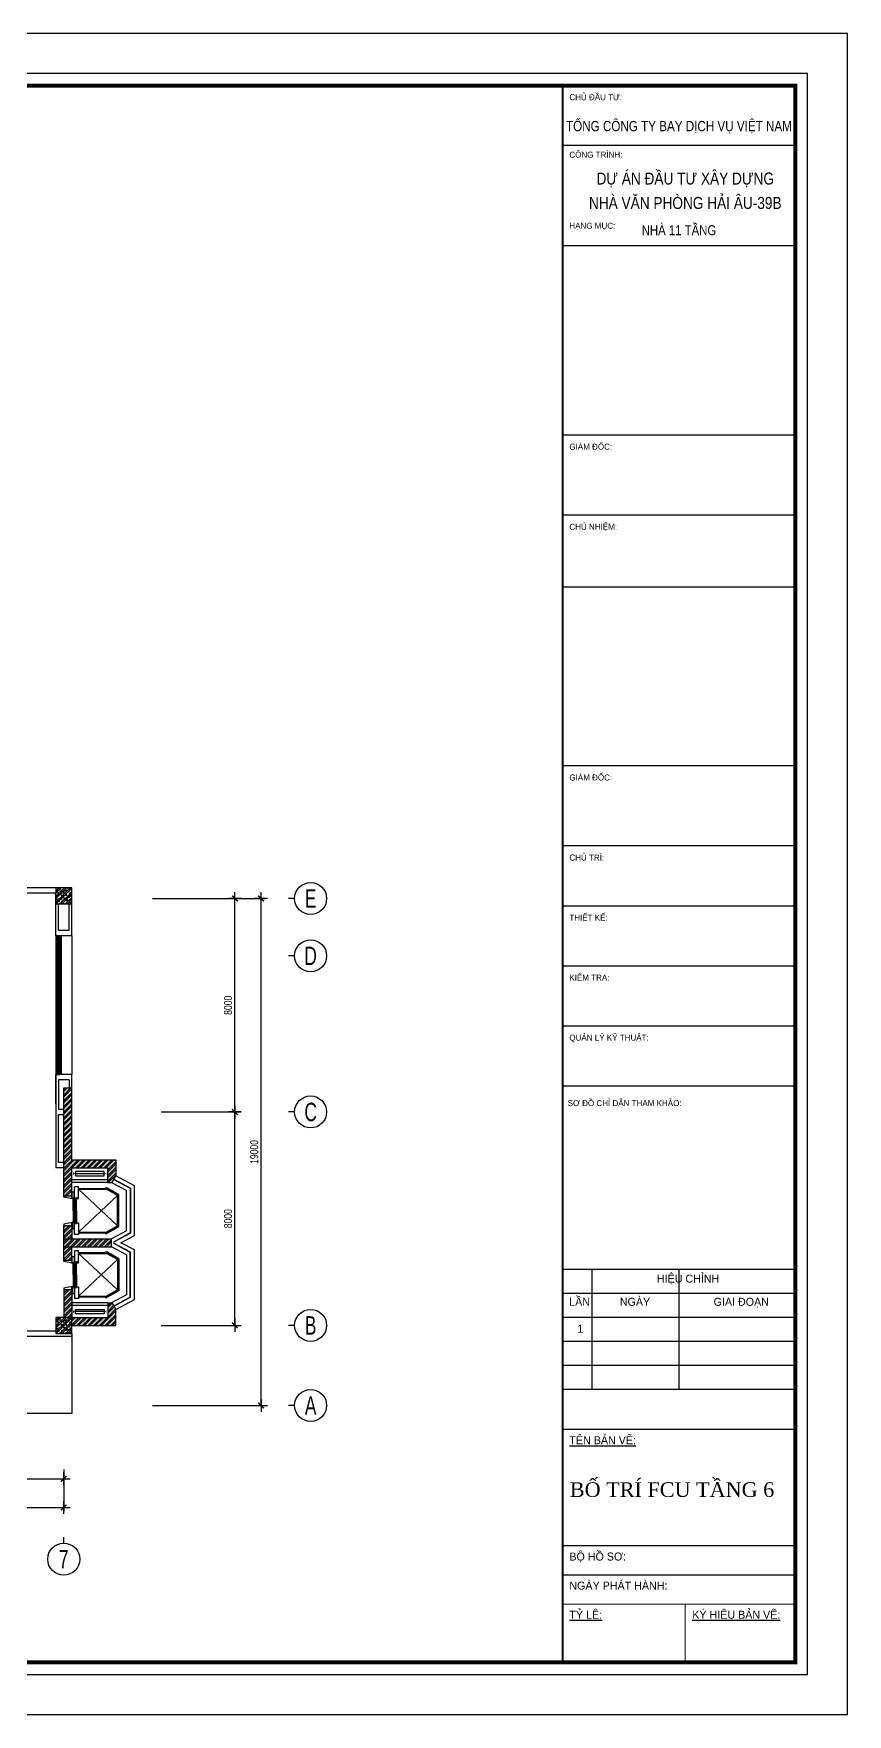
# Model space of a CAD drawing. Header units: metres. Extents: x 352651 to 1421851, y -87441 to -24441.
# Drawn here: x 856754 to 887251, y -87441 to -24441 of the extents above; entities that cross this region are included whole.
import ezdxf
from ezdxf.enums import TextEntityAlignment as Align

# ---------------------------------------------------------------- set-up
doc = ezdxf.new("R2010")
doc.units = ezdxf.units.M
doc.header["$LTSCALE"] = 300
doc.header["$MEASUREMENT"] = 0
doc.header["$PDMODE"] = 2
doc.linetypes.add('DASHED2', pattern=[0.375, 0.25, -0.125])
doc.layers.get('0').update_dxf_attribs({"linetype": 'CONTINUOUS'})
doc.layers.get('Defpoints').update_dxf_attribs({"linetype": 'CONTINUOUS'})
for name, color, linetype in [('0-TEXT', 7, 'CONTINUOUS'), ('0-THAY', 7, 'CONTINUOUS'), ('CUA', 8, 'CONTINUOUS'), ('DIM', 1, 'CONTINUOUS'), ('HATCH', 145, 'CONTINUOUS'), ('KT', 1, 'CONTINUOUS'), ('NOITHAT', 145, 'CONTINUOUS'), ('TEXT', 4, 'CONTINUOUS'), ('THAY', 9, 'CONTINUOUS'), ('TUONG', 7, 'CONTINUOUS'), ('vach', 6, 'CONTINUOUS')]:
    doc.layers.add(name, color=color, linetype=linetype)
doc.styles.add('CHUKICHTHUOC', font='vnshx.shx', dxfattribs={"width": 0.8, "height": 300, "bigfont": '@extfont2.shx'})
doc.styles.add('CHUTENTRUC', font='VnAvantH.TTF', dxfattribs={"width": 0.8})
doc.styles.add('ROMANS', font='romans.shx', dxfattribs={"width": 0.75, "bigfont": 'romancvn.shx'})
doc.styles.add('VnAvntH', font='VnAvantH.TTF', dxfattribs={"width": 0.85})
doc.dimstyles.new('150', dxfattribs={"dimscale": 150, "dimtxt": 2, "dimasz": 0.1, "dimexe": 1, "dimexo": 0, "dimgap": 0.7, "dimtad": 1, "dimdec": 0, "dimzin": 0, "dimdsep": 46, "dimtxsty": 'CHUKICHTHUOC', "dimblk": 'ARR', "dimcen": 0, "dimdle": 1, "dimclrd": 3, "dimclre": 3, "dimclrt": 3, "dimadec": 0, "dimazin": 0, "dimtfac": 1, "dimtdec": 0, "dimtix": 1, "dimtmove": 2, "dimatfit": 3, "dimldrblk": 'ARR', "dimfxl": 1, "dimtolj": 1, "dimtzin": 0, "dimarcsym": 0})

# ---------------------------------------------------------------- blocks, each defined once
blk = doc.blocks.new('ARR')
at = {"color": 1}
for p, q in [((-16, 0), (16, 0)), ((0, -16), (0, 16))]:
    blk.add_line(p, q, dxfattribs=at)
at = {"color": 3, "const_width": 3.6}
blk.add_lwpolyline([(-7.1, -7.1), (7.1, 7.1)], dxfattribs=at)
blk = doc.blocks.new('*D223')
at = {"layer": 'Defpoints', "color": 0, "transparency": 16777216}
for p in [(851882, -78749), (857882, -78609), (857882, -78749)]:
    blk.add_point(p, dxfattribs=at)
at = {"layer": 'DIM', "color": 3, "lineweight": -2, "transparency": 16777216}
for p, q in [((851882, -78749), (851882, -78459)), ((851897, -78609), (857867, -78609)), ((857882, -78749), (857882, -78459))]:
    blk.add_line(p, q, dxfattribs=at)
at = {"layer": 'DIM', "color": 3, "lineweight": -2, "transparency": 16777216, "xscale": 15, "yscale": 15, "zscale": 15, "rotation": 180}
blk.add_blockref('ARR', (851882, -78609), dxfattribs=at)
at = {"layer": 'DIM', "color": 3, "lineweight": -2, "transparency": 16777216, "xscale": 15, "yscale": 15, "zscale": 15}
blk.add_blockref('ARR', (857882, -78609), dxfattribs=at)
at = {"layer": 'DIM', "color": 3, "transparency": 16777216, "insert": (854882, -78354), "char_height": 300, "attachment_point": 5, "style": 'CHUKICHTHUOC'}
blk.add_mtext('\\A1;6000', dxfattribs=at)
blk = doc.blocks.new('*D224')
at = {"layer": 'Defpoints', "color": 0, "transparency": 16777216}
for p in [(813882, -78265), (857882, -78265), (857882, -79683)]:
    blk.add_point(p, dxfattribs=at)
at = {"layer": 'DIM', "color": 3, "lineweight": -2, "transparency": 16777216}
for p, q in [((813882, -78265), (813882, -79833)), ((857882, -78265), (857882, -79833)), ((813897, -79683), (857867, -79683))]:
    blk.add_line(p, q, dxfattribs=at)
at = {"layer": 'DIM', "color": 3, "lineweight": -2, "transparency": 16777216, "xscale": 15, "yscale": 15, "zscale": 15, "rotation": 180}
blk.add_blockref('ARR', (813882, -79683), dxfattribs=at)
at = {"layer": 'DIM', "color": 3, "lineweight": -2, "transparency": 16777216, "xscale": 15, "yscale": 15, "zscale": 15}
blk.add_blockref('ARR', (857882, -79683), dxfattribs=at)
at = {"layer": 'DIM', "color": 3, "transparency": 16777216, "insert": (835882, -79428), "char_height": 300, "attachment_point": 5, "style": 'CHUKICHTHUOC'}
blk.add_mtext('\\A1;44000', dxfattribs=at)
blk = doc.blocks.new('*D225')
at = {"layer": 'Defpoints', "color": 0, "transparency": 16777216}
for p in [(861539, -64860), (864297, -64860), (861539, -72860)]:
    blk.add_point(p, dxfattribs=at)
at = {"layer": 'DIM', "color": 3, "lineweight": -2, "transparency": 16777216}
for p, q in [((861539, -64860), (864447, -64860)), ((864297, -72845), (864297, -64875)), ((861539, -72860), (864447, -72860))]:
    blk.add_line(p, q, dxfattribs=at)
at = {"layer": 'DIM', "color": 3, "lineweight": -2, "transparency": 16777216, "xscale": 15, "yscale": 15, "zscale": 15}
for p, rotation in [((864297, -64860), 90), ((864297, -72860), 270)]:
    blk.add_blockref('ARR', p, dxfattribs=dict(at, rotation=rotation))
at = {"layer": 'DIM', "color": 3, "transparency": 16777216, "insert": (864042, -68860), "char_height": 300, "attachment_point": 5, "rotation": 90, "style": 'CHUKICHTHUOC'}
blk.add_mtext('\\A1;8000', dxfattribs=at)
blk = doc.blocks.new('*D226')
at = {"layer": 'Defpoints', "color": 0, "transparency": 16777216}
for p in [(861539, -56860), (864297, -56860), (861539, -64860)]:
    blk.add_point(p, dxfattribs=at)
at = {"layer": 'DIM', "color": 3, "lineweight": -2, "transparency": 16777216}
for p, q in [((861539, -56860), (864447, -56860)), ((864297, -64845), (864297, -56875)), ((861539, -64860), (864447, -64860))]:
    blk.add_line(p, q, dxfattribs=at)
at = {"layer": 'DIM', "color": 3, "lineweight": -2, "transparency": 16777216, "xscale": 15, "yscale": 15, "zscale": 15}
for p, rotation in [((864297, -56860), 90), ((864297, -64860), 270)]:
    blk.add_blockref('ARR', p, dxfattribs=dict(at, rotation=rotation))
at = {"layer": 'DIM', "color": 3, "transparency": 16777216, "insert": (864042, -60860), "char_height": 300, "attachment_point": 5, "rotation": 90, "style": 'CHUKICHTHUOC'}
blk.add_mtext('\\A1;8000', dxfattribs=at)
blk = doc.blocks.new('*D227')
at = {"layer": 'Defpoints', "color": 0, "transparency": 16777216}
for p in [(861211, -56860), (865278, -56860), (861211, -75860)]:
    blk.add_point(p, dxfattribs=at)
at = {"layer": 'DIM', "color": 3, "lineweight": -2, "transparency": 16777216}
for p, q in [((861211, -56860), (865428, -56860)), ((865278, -75845), (865278, -56875)), ((861211, -75860), (865428, -75860))]:
    blk.add_line(p, q, dxfattribs=at)
at = {"layer": 'DIM', "color": 3, "lineweight": -2, "transparency": 16777216, "xscale": 15, "yscale": 15, "zscale": 15}
for p, rotation in [((865278, -56860), 90), ((865278, -75860), 270)]:
    blk.add_blockref('ARR', p, dxfattribs=dict(at, rotation=rotation))
at = {"layer": 'DIM', "color": 3, "transparency": 16777216, "insert": (865023, -66360), "char_height": 300, "attachment_point": 5, "rotation": 90, "style": 'CHUKICHTHUOC'}
blk.add_mtext('\\A1;19000', dxfattribs=at)
blk = doc.blocks.new('thang may')
at = {"layer": 'DIM'}
for p, q in [((1110, 5383), (40, 5383)), ((42, 4478), (81, 4478)), ((1230, 4813), (1620, 4588)), ((1235, 4822), (1625, 4597)), ((1631, 4569), (1631, 3431)), ((1641, 4569), (1641, 3431)), ((42, 3522), (81, 3522)), ((1230, 3187), (1620, 3412)), ((1235, 3178), (1625, 3403)), ((42, 2078), (81, 2078)), ((1230, 2413), (1620, 2188)), ((1235, 2422), (1625, 2197)), ((1631, 1031), (1631, 2169)), ((1641, 1031), (1641, 2169)), ((42, 1122), (81, 1122)), ((1230, 787), (1620, 1012)), ((1235, 778), (1625, 1003)), ((1110, 217), (40, 217))]:
    blk.add_line(p, q, dxfattribs=at)
at = {"layer": 'DIM', "const_width": 20}
for points in [[(-40, 5333), (-40, 5433)], [(40, 5383), (-40, 5383)], [(1110, 5383), (1190, 5383)], [(1190, 5333), (1190, 5433)], [(-40, 267), (-40, 167)], [(40, 217), (-40, 217)], [(1110, 217), (1190, 217)], [(1190, 267), (1190, 167)]]:
    blk.add_lwpolyline(points, dxfattribs=at)
at = {"layer": 'THAY'}
for p, q in [((1250, 5150), (-100, 5150)), ((1250, 5050), (-100, 5050)), ((1950, 4750), (1408, 5040)), ((-400, 4500), (-400, 4550)), ((-150, 4450), (-400, 4500)), ((-100, 4450), (-150, 4450)), ((-100, 4550), (-100, 4450)), ((-80, 4700), (-7, 4700)), ((-80, 4450), (-80, 4700)), ((-54, 4450), (-80, 4450)), ((-63, 4478), (-63, 4461)), ((-63, 4478), (-46, 4478)), ((-54, 4470), (-54, 4450)), ((-46, 4000), (-46, 4478)), ((-7, 4000), (-7, 4700)), ((3, 4000), (3, 4890)), ((149, 4890), (3, 4890)), ((42, 4000), (42, 4478)), ((98, 4478), (81, 4478)), ((81, 4000), (81, 4478)), ((89, 4470), (89, 4450)), ((89, 4450), (149, 4450)), ((98, 4478), (98, 4461)), ((149, 4830), (149, 4890)), ((149, 4830), (1155, 4830)), ((149, 4450), (149, 4800)), ((149, 4800), (1609, 3431)), ((149, 4800), (1208, 4800)), ((1609, 4569), (149, 3200)), ((1155, 4860), (1155, 4830)), ((1155, 4860), (1212, 4860)), ((1609, 4569), (1208, 4800)), ((1663, 4600), (1212, 4860)), ((1219, 4794), (1246, 4841)), ((1609, 4569), (1636, 4616)), ((1609, 3431), (1609, 4569)), ((1609, 4569), (1663, 4569)), ((1663, 3400), (1663, 4600)), ((1950, 3250), (1950, 4750)), ((-46, 3998), (-46, 4000)), ((-34, 3998), (-46, 3998)), ((-30, 3988), (-46, 3988)), ((-46, 3988), (-46, 3547)), ((-33, 4000), (-34, 3998)), ((-24, 4012), (-33, 4000)), ((-21, 4000), (-30, 3988)), ((-8, 4012), (-24, 4012)), ((-20, 4002), (-21, 4000)), ((-8, 4002), (-20, 4002)), ((-8, 4025), (-8, 4012)), ((-8, 4000), (-8, 4002)), ((-8, 3975), (-8, 4000)), ((-8, 4000), (-7, 4000)), ((-7, 3325), (-7, 4000)), ((3, 3110), (3, 4000)), ((42, 3998), (42, 4000)), ((43, 4000), (42, 4000)), ((42, 3988), (42, 3522)), ((43, 4025), (43, 4012)), ((43, 4012), (59, 4012)), ((43, 4002), (55, 4002)), ((43, 4000), (43, 4002)), ((43, 3975), (43, 4000)), ((55, 4002), (56, 4000)), ((56, 4000), (65, 3988)), ((59, 4012), (67, 4000)), ((65, 3988), (81, 3988)), ((67, 4000), (69, 3998)), ((69, 3998), (81, 3998)), ((81, 3998), (81, 4000)), ((81, 3988), (81, 3522)), ((-150, 3550), (-400, 3500)), ((-400, 3500), (-400, 3450)), ((-100, 3550), (-150, 3550)), ((-100, 3450), (-100, 3550)), ((-80, 3575), (-80, 3325)), ((-54, 3575), (-80, 3575)), ((-7, 3325), (-80, 3325)), ((-63, 3547), (-63, 3564)), ((-46, 3547), (-63, 3547)), ((-54, 3555), (-54, 3575)), ((98, 3522), (81, 3522)), ((89, 3530), (89, 3550)), ((89, 3550), (149, 3550)), ((98, 3522), (98, 3539)), ((149, 3550), (149, 3200)), ((149, 3200), (1208, 3200)), ((149, 3170), (1155, 3170)), ((149, 3170), (149, 3110)), ((1155, 3140), (1155, 3170)), ((1609, 3431), (1208, 3200)), ((1663, 3400), (1212, 3140)), ((1219, 3206), (1246, 3159)), ((1950, 3250), (1390, 2950)), ((1609, 3431), (1663, 3431)), ((1609, 3431), (1636, 3384)), ((149, 3110), (3, 3110)), ((1155, 3140), (1212, 3140)), ((1950, 2350), (1390, 2650)), ((-400, 2100), (-400, 2150)), ((-150, 2050), (-400, 2100)), ((-100, 2050), (-150, 2050)), ((-100, 2150), (-100, 2050)), ((-80, 2025), (-80, 2275)), ((-7, 2275), (-80, 2275)), ((-54, 2025), (-80, 2025)), ((-46, 2053), (-63, 2053)), ((-63, 2053), (-63, 2036)), ((-54, 2045), (-54, 2025)), ((-46, 1612), (-46, 2053)), ((-7, 2275), (-7, 1600)), ((3, 2490), (3, 1600)), ((149, 2490), (3, 2490)), ((42, 1612), (42, 2078)), ((81, 1612), (81, 2078)), ((98, 2078), (81, 2078)), ((89, 2070), (89, 2050)), ((89, 2050), (149, 2050)), ((98, 2078), (98, 2061)), ((149, 2430), (149, 2490)), ((149, 2430), (1155, 2430)), ((149, 2400), (1208, 2400)), ((1609, 1031), (149, 2400)), ((149, 2050), (149, 2400)), ((149, 800), (1609, 2169)), ((1155, 2460), (1155, 2430)), ((1155, 2460), (1212, 2460)), ((1609, 2169), (1208, 2400)), ((1663, 2200), (1212, 2460)), ((1219, 2394), (1246, 2441)), ((1609, 2169), (1636, 2216)), ((1609, 2169), (1609, 1031)), ((1609, 2169), (1663, 2169)), ((1663, 2200), (1663, 1000)), ((1950, 2350), (1950, 850)), ((-30, 1612), (-46, 1612)), ((-34, 1602), (-46, 1602)), ((-46, 1602), (-46, 1600)), ((-46, 1600), (-46, 1122)), ((-33, 1600), (-34, 1602)), ((-24, 1588), (-33, 1600)), ((-21, 1600), (-30, 1612)), ((-8, 1588), (-24, 1588)), ((-20, 1598), (-21, 1600)), ((-8, 1598), (-20, 1598)), ((-8, 1625), (-8, 1600)), ((-8, 1600), (-8, 1598)), ((-8, 1600), (-7, 1600)), ((-8, 1575), (-8, 1588)), ((-7, 1600), (-7, 900)), ((3, 1600), (3, 710)), ((42, 1602), (42, 1600)), ((42, 1600), (42, 1122)), ((43, 1600), (42, 1600)), ((43, 1625), (43, 1600)), ((43, 1600), (43, 1598)), ((43, 1598), (55, 1598)), ((43, 1575), (43, 1588)), ((43, 1588), (59, 1588)), ((55, 1598), (56, 1600)), ((56, 1600), (65, 1612)), ((59, 1588), (67, 1600)), ((65, 1612), (81, 1612)), ((67, 1600), (69, 1602)), ((69, 1602), (81, 1602)), ((81, 1602), (81, 1600)), ((81, 1600), (81, 1122)), ((-150, 1150), (-400, 1100)), ((-400, 1100), (-400, 1050)), ((-100, 1150), (-150, 1150)), ((-100, 1050), (-100, 1150)), ((-54, 1150), (-80, 1150)), ((-80, 1150), (-80, 900)), ((-80, 900), (-7, 900)), ((-63, 1122), (-63, 1139)), ((-63, 1122), (-46, 1122)), ((-54, 1130), (-54, 1150)), ((149, 710), (3, 710)), ((98, 1122), (81, 1122)), ((89, 1130), (89, 1150)), ((89, 1150), (149, 1150)), ((98, 1122), (98, 1139)), ((149, 1150), (149, 800)), ((149, 800), (1208, 800)), ((149, 770), (149, 710)), ((149, 770), (1155, 770)), ((1155, 740), (1155, 770)), ((1155, 740), (1212, 740)), ((1609, 1031), (1208, 800)), ((1663, 1000), (1212, 740)), ((1219, 806), (1246, 759)), ((1950, 850), (1390, 550)), ((1609, 1031), (1663, 1031)), ((1609, 1031), (1636, 984)), ((1250, 550), (-100, 550)), ((1250, 450), (-100, 450))]:
    blk.add_line(p, q, dxfattribs=at)
for points in [[(40, 5466), (40, 5300), (1110, 5300), (1110, 5466)], [(40, 134), (40, 300), (1110, 300), (1110, 134)]]:
    blk.add_lwpolyline(points, close=True, dxfattribs=at)
for points in [[(1477, 5168), (2095, 4837), (2095, 3163), (1459, 2822)], [(1481, 5177), (2105, 4843), (2105, 3157), (1464, 2813)], [(1550, 295), (2250, 670), (2250, 2530), (1746, 2800), (2250, 3070), (2250, 4930), (1550, 5305)], [(1477, 432), (2095, 763), (2095, 2437), (1459, 2778)], [(1481, 423), (2105, 757), (2105, 2443), (1464, 2787)]]:
    blk.add_lwpolyline(points, dxfattribs=at)
at = {"layer": 'vach'}
for p, q in [((-400, 4550), (-400, 5600)), ((-100, 4550), (-100, 5600)), ((-100, 5600), (1250, 5600)), ((1250, 5050), (1250, 5600)), ((1250, 5050), (1390, 5050)), ((1390, 5050), (1408, 5040)), ((1408, 5040), (1550, 5305)), ((-400, 4550), (-100, 4550)), ((-400, 3450), (-100, 3450)), ((-400, 2150), (-400, 3450)), ((-100, 3450), (-100, 2950)), ((-400, 2950), (1390, 2950)), ((-400, 2650), (1390, 2650)), ((-100, 2150), (-100, 2650)), ((1390, 2650), (1390, 2950)), ((-400, 2150), (-100, 2150)), ((-400, 1050), (-100, 1050)), ((-400, 1050), (-400, 0)), ((-100, 1050), (-100, 0)), ((-100, 0), (1250, 0)), ((1250, 550), (1250, 0)), ((1250, 550), (1390, 550)), ((1408, 560), (1550, 295))]:
    blk.add_line(p, q, dxfattribs=at)
for points in [[(-100, 5900), (1550, 5900), (1550, 5305)], [(-100, -300), (1550, -300), (1550, 295)]]:
    blk.add_lwpolyline(points, dxfattribs=at)
blk = doc.blocks.new('TENTRUC')
at = {"layer": '0-THAY'}
blk.add_line((0, -1.4), (0, -0.4), dxfattribs=at)
blk.add_circle((0, -4), 2.6, dxfattribs=at)
at = {"layer": '0-TEXT', "style": 'CHUTENTRUC', "width": 0.7}
blk.add_attdef('E5', text='', height=3, dxfattribs=at).set_placement((0, -4), align=Align.MIDDLE_CENTER)

msp = doc.modelspace()

# ---------------------------------------------------------------- hatches: boundary and pattern name
at = {"layer": 'NOITHAT', "linetype": 'Continuous'}
h = msp.add_hatch(dxfattribs=at)
h.set_pattern_fill('ANSI32,_O', color=256, scale=400)
h.set_pattern_definition([(45, (487984.75, -369750.56), (-106.066017, 106.066017), []), (45, (488055.46, -369750.56), (-106.066017, 106.066017), [])])
h.paths.add_polyline_path([(857882.1, -56859.6), (857882.1, -56459.6), (857582.1, -56459.6), (857582.1, -56859.6)])
h.paths.add_polyline_path([(858182.1, -56859.6), (858182.1, -56459.6), (857882.1, -56459.6), (857882.1, -56859.6)])
h.paths.add_polyline_path([(857882.1, -56859.6), (857882.1, -57059.6), (858182.1, -57059.6), (858182.1, -56859.6)])
h.paths.add_polyline_path([(857882.1, -57059.6), (857882.1, -56859.6), (857582.1, -56859.6), (857582.1, -57059.6)])
h = msp.add_hatch(dxfattribs=at)
h.set_pattern_fill('AR-CONC,_O', color=256, scale=30)
h.set_pattern_definition([(50, (487984.75, -369750.56), (215.178055, -18.82564), [22.5, -247.5]), (355, (487984.75, -369750.56), (-41.6254, 225.65764), [18, -198]), (100.4514, (488002.68, -369752.12), (173.552815, 206.83186), [19.12206, -210.34263]), (46.1842, (487984.75, -369690.56), (320.17231, -49.6557), [33.75, -371.25]), (96.6356, (488011.43, -369694.7), (280.39881, 292.23536), [28.68309, -315.5139]), (351.1842, (487984.75, -369690.56), (280.39858, 292.23558), [27, -297]), (21, (488014.75, -369705.56), (179.072116, -120.78567), [22.5, -247.5]), (326, (488014.75, -369705.56), (72.9946, 217.54501), [18, -198]), (71.4514, (488029.68, -369715.62), (252.06679, 96.75915), [19.12206, -210.34263]), (37.5, (487984.75, -369750.556), (3.647957, 99.868156), [0, -195.6, 0, -201, 0, -198.75]), (7.5, (487984.75, -369750.56), (78.920861, 118.323514), [0, -114.6, 0, -191.1, 0, -75.75]), (327.5, (487917.85, -369750.556), (160.146731, -6.766462), [0, -75, 0, -234, 0, -310.5]), (317.5, (487887.85, -369750.56), (174.95585, 30.031495), [0, -97.5, 0, -155.4, 0, -220.5])])
h.paths.add_polyline_path([(857882.1, -56859.6), (857882.1, -56459.6), (857582.1, -56459.6), (857582.1, -56859.6)])
h.paths.add_polyline_path([(858182.1, -56859.6), (858182.1, -56459.6), (857882.1, -56459.6), (857882.1, -56859.6)])
h.paths.add_polyline_path([(857882.1, -56859.6), (857882.1, -57059.6), (858182.1, -57059.6), (858182.1, -56859.6)])
h.paths.add_polyline_path([(857882.1, -57059.6), (857882.1, -56859.6), (857582.1, -56859.6), (857582.1, -57059.6)])
h = msp.add_hatch(dxfattribs=at)
h.set_pattern_fill('ANSI32,_O', color=256, scale=400)
h.set_pattern_definition([(45, (72241.95, -347750.56), (-106.066017, 106.066017), []), (45, (72312.66, -347750.56), (-106.066017, 106.066017), [])])
h.paths.add_polyline_path([(858182.1, -66959.6), (859532.1, -66959.6), (859532.1, -67026.8), (859832.1, -67026.8), (859832.1, -66659.6), (858182.1, -66659.6), (858182.1, -65962.3, -0.4166743), (858151.9, -65932.3, -0.4166743), (858182.1, -65902.3), (858182.1, -64859.6), (857882.1, -64859.6), (857882.1, -66959.6), (857882.1, -68009.6), (858182.1, -68009.6)])
h.paths.add_polyline_path([(858182.1, -63959.6), (857882.1, -63959.6), (857882.1, -64859.6), (858182.1, -64859.6)])
h.paths.add_polyline_path([(859832.1, -67254.7), (859832.1, -67026.8), (859532.1, -67026.8), (859532.1, -67509.6), (859672.5, -67509.6), (859690.4, -67519.1)])
h.paths.add_polyline_path([(859672.5, -69609.6), (857882.1, -69609.6), (857882.1, -69909.6), (859672.5, -69909.6)])
h.paths.add_polyline_path([(858182.1, -69109.6), (857882.1, -69109.6), (857882.1, -69609.6), (858182.1, -69609.6)])
h.paths.add_polyline_path([(858182.1, -69909.6), (857882.1, -69909.6), (857882.1, -70409.6), (858182.1, -70409.6)])
h.paths.add_polyline_path([(858182.1, -71509.6), (857882.1, -71509.6), (857882.1, -72559.6), (858182.1, -72559.6)])
h.paths.add_polyline_path([(859832.1, -72264.4), (859690.4, -72000), (859672.5, -72009.6), (859532.1, -72009.6), (859532.1, -72559.6), (858182.1, -72559.6), (858182.1, -72859.6), (859832.1, -72859.6)])
h = msp.add_hatch(dxfattribs=at)
h.set_pattern_fill('AR-CONC', color=256, scale=30, style=0)
h.set_pattern_definition([(50, (72241.95, -347750.56), (215.178055, -18.82564), [22.5, -247.5]), (355, (72241.95, -347750.56), (-41.6254, 225.65764), [18, -198]), (100.4514, (72259.88, -347752.12), (173.552815, 206.831863), [19.122057, -210.342634]), (46.1842, (72241.95, -347690.56), (320.172315, -49.655704), [33.75, -371.25]), (96.6356, (72268.63, -347694.7), (280.39881, 292.23536), [28.68309, -315.5139]), (351.1842, (72241.95, -347690.56), (280.39858, 292.23558), [27, -297]), (21, (72271.95, -347705.56), (179.072116, -120.785667), [22.5, -247.5]), (326, (72271.95, -347705.56), (72.9946, 217.545014), [18, -198]), (71.4514, (72286.87, -347715.62), (252.06679, 96.75915), [19.122057, -210.342634]), (37.5, (72241.95, -347750.556), (3.6479566, 99.868156), [0, -195.6, 0, -201, 0, -198.75]), (7.5, (72241.95, -347750.56), (78.920861, 118.323514), [0, -114.6, 0, -191.1, 0, -75.75]), (327.5, (72175.05, -347750.556), (160.146731, -6.7664615), [0, -75, 0, -234, 0, -310.5]), (317.5, (72145.05, -347750.56), (174.95585, 30.031495), [0, -97.5, 0, -155.4, 0, -220.5])])
h.paths.add_polyline_path([(858182.1, -71509.6), (857882.1, -71509.6), (857882.1, -72559.6), (858182.1, -72559.6)])
h.paths.add_polyline_path([(859832.1, -72264.4), (859690.4, -72000), (859672.5, -72009.6), (859532.1, -72009.6), (859532.1, -72559.6), (858182.1, -72559.6), (858182.1, -72859.6), (859832.1, -72859.6)])
h.paths.add_polyline_path([(858182.1, -69909.6), (857882.1, -69909.6), (857882.1, -70409.6), (858182.1, -70409.6)])
h.paths.add_polyline_path([(859672.5, -69609.6), (857882.1, -69609.6), (857882.1, -69909.6), (859672.5, -69909.6)])
h.paths.add_polyline_path([(858182.1, -69109.6), (857882.1, -69109.6), (857882.1, -69609.6), (858182.1, -69609.6)])
h.paths.add_polyline_path([(858182.1, -65962.3, -0.4166743), (858151.9, -65932.3, -0.4166743), (858182.1, -65902.3), (858182.1, -64859.6), (857882.1, -64859.6), (857882.1, -66959.6), (857882.1, -68009.6), (858182.1, -68009.6), (858182.1, -66959.6), (859532.1, -66959.6), (859532.1, -67509.6), (859672.5, -67509.6), (859690.4, -67519.1), (859832.1, -67254.7), (859832.1, -66659.6), (858182.1, -66659.6)])
h.paths.add_polyline_path([(858182.1, -63959.6), (857882.1, -63959.6), (857882.1, -64859.6), (858182.1, -64859.6)])
h = msp.add_hatch(dxfattribs=at)
h.set_pattern_fill('ANSI32,_O', color=256, scale=400)
h.set_pattern_definition([(45, (487984.75, -385850.56), (-106.066017, 106.066017), []), (45, (488055.46, -385850.56), (-106.066017, 106.066017), [])])
h.paths.add_polyline_path([(857882.1, -72959.6), (857882.1, -72559.6), (857582.1, -72559.6), (857582.1, -72959.6)])
h.paths.add_polyline_path([(858182.1, -72959.6), (858182.1, -72559.6), (857882.1, -72559.6), (857882.1, -72959.6)])
h.paths.add_polyline_path([(857882.1, -72959.6), (857882.1, -73159.6), (858182.1, -73159.6), (858182.1, -72959.6)])
h.paths.add_polyline_path([(857882.1, -73159.6), (857882.1, -72959.6), (857582.1, -72959.6), (857582.1, -73159.6)])
h = msp.add_hatch(dxfattribs=at)
h.set_pattern_fill('AR-CONC,_O', color=256, scale=30)
h.set_pattern_definition([(50, (487984.75, -385850.56), (215.178055, -18.82564), [22.5, -247.5]), (355, (487984.75, -385850.56), (-41.6254, 225.65764), [18, -198]), (100.4514, (488002.68, -385852.12), (173.552815, 206.83186), [19.12206, -210.34263]), (46.1842, (487984.75, -385790.56), (320.17231, -49.6557), [33.75, -371.25]), (96.6356, (488011.43, -385794.7), (280.39881, 292.23536), [28.68309, -315.5139]), (351.1842, (487984.75, -385790.56), (280.39858, 292.23558), [27, -297]), (21, (488014.75, -385805.56), (179.072116, -120.78567), [22.5, -247.5]), (326, (488014.75, -385805.56), (72.9946, 217.54501), [18, -198]), (71.4514, (488029.68, -385815.62), (252.06679, 96.75915), [19.12206, -210.34263]), (37.5, (487984.75, -385850.556), (3.647957, 99.868156), [0, -195.6, 0, -201, 0, -198.75]), (7.5, (487984.75, -385850.56), (78.920861, 118.323514), [0, -114.6, 0, -191.1, 0, -75.75]), (327.5, (487917.85, -385850.556), (160.146731, -6.766462), [0, -75, 0, -234, 0, -310.5]), (317.5, (487887.85, -385850.56), (174.95585, 30.031495), [0, -97.5, 0, -155.4, 0, -220.5])])
h.paths.add_polyline_path([(857882.1, -72959.6), (857882.1, -72559.6), (857582.1, -72559.6), (857582.1, -72959.6)])
h.paths.add_polyline_path([(858182.1, -72959.6), (858182.1, -72559.6), (857882.1, -72559.6), (857882.1, -72959.6)])
h.paths.add_polyline_path([(857882.1, -72959.6), (857882.1, -73159.6), (858182.1, -73159.6), (858182.1, -72959.6)])
h.paths.add_polyline_path([(857882.1, -73159.6), (857882.1, -72959.6), (857582.1, -72959.6), (857582.1, -73159.6)])

# ---------------------------------------------------------------- linework, layer by layer
for const_width in [150, 51.9]:
    msp.add_lwpolyline([(803100.9, -85490.5), (885300.9, -85490.5), (885300.9, -26390.5), (803100.9, -26390.5)], close=True, dxfattribs=dict(const_width=const_width))
for points, const_width in [([(876577.7, -26390.5), (876577.7, -85490.5)], 75.4), ([(885300.9, -83309.7), (876577.7, -83309.7)], 37.7), ([(881175.3, -83309.7), (881175.3, -85490.5)], 37.7)]:
    msp.add_lwpolyline(points, dxfattribs=dict(const_width=const_width))
at = {"layer": 'CUA', "linetype": 'Continuous'}
for p, q in [((857632.1, -63459.6), (857632.1, -58259.6)), ((857682.1, -63419.6), (857682.1, -58299.6)), ((857732.1, -58259.6), (857732.1, -63459.6)), ((857732.1, -63459.6), (857732.1, -58259.6))]:
    msp.add_line(p, q, dxfattribs=at)
for points in [[(857632.1, -58259.6), (857632.1, -58299.6), (857732.1, -58299.6), (857732.1, -58259.6)], [(857632.1, -63459.6), (857632.1, -63419.6), (857732.1, -63419.6), (857732.1, -63459.6)]]:
    msp.add_lwpolyline(points, close=True, dxfattribs=at)
at = {"layer": 'Defpoints', "linetype": 'DASHED2'}
msp.add_lwpolyline([(798150.9, -87440.5), (887250.9, -87440.5), (887250.9, -24440.5), (798150.9, -24440.5)], close=True, dxfattribs=at)
msp.add_lwpolyline([(798150.9, -87440.5), (887250.9, -87440.5), (887250.9, -24440.5), (798150.9, -24440.5)], close=True, dxfattribs=at)
at = {"layer": 'HATCH', "linetype": 'ByBlock'}
msp.add_lwpolyline([(802650.9, -85940.5), (885750.9, -85940.5), (885750.9, -25940.5), (802650.9, -25940.5)], close=True, dxfattribs=at)
at = {"layer": 'THAY'}
for p, q in [((885300.9, -28640.5), (876577.7, -28640.5)), ((885300.9, -32390.5), (876577.7, -32390.5)), ((885300.9, -39492.9), (876577.7, -39492.9)), ((885300.9, -42492.9), (876577.7, -42492.9)), ((885300.9, -45192.9), (876577.7, -45192.9)), ((885300.9, -51890.5), (876577.7, -51890.5)), ((885300.9, -54890.5), (876577.7, -54890.5)), ((885300.9, -57140.5), (876577.7, -57140.5)), ((885300.9, -59390.5), (876577.7, -59390.5)), ((885300.9, -61640.5), (876577.7, -61640.5)), ((885300.9, -63890.5), (876577.7, -63890.5)), ((885300.9, -70767.3), (876577.7, -70767.3)), ((880939.3, -70767.3), (880939.3, -75267.3)), ((885300.9, -71667.3), (876577.7, -71667.3)), ((885300.9, -72567.3), (876577.7, -72567.3)), ((858182.1, -73259.6), (858182.1, -76159.6)), ((885300.9, -73467.3), (876577.7, -73467.3)), ((885300.9, -73467.3), (876577.7, -73467.3)), ((885300.9, -74367.3), (876577.7, -74367.3)), ((885300.9, -75267.3), (876577.7, -75267.3)), ((858182.1, -76159.6), (852182.1, -76159.6)), ((885300.9, -76767.3), (876577.7, -76767.3)), ((885300.9, -81128.9), (876577.7, -81128.9)), ((885300.9, -82219.3), (876577.7, -82219.3))]:
    msp.add_line(p, q, dxfattribs=at)
at = {"layer": 'THAY', "linetype": 'Continuous'}
for p, q in [((857782.1, -58259.6), (857782.1, -63459.6)), ((858182.1, -58259.6), (858182.1, -63459.6))]:
    msp.add_line(p, q, dxfattribs=at)
at = {"layer": 'THAY', "linetype": 'ByBlock'}
msp.add_lwpolyline([(802650.9, -85940.5), (885750.9, -85940.5), (885750.9, -25940.5), (802650.9, -25940.5)], close=True, dxfattribs=at)
at = {"layer": 'THAY', "linetype": 'Continuous'}
msp.add_lwpolyline([(857582.1, -58259.6), (857582.1, -63459.6), (857732.1, -63459.6), (857732.1, -58259.6)], close=True, dxfattribs=at)
at = {"layer": 'THAY'}
msp.add_lwpolyline([(877668.1, -70767.3), (877668.1, -75267.3)], dxfattribs=at)
at = {"layer": 'TUONG'}
for p, q in [((857582.1, -56459.6), (855282.1, -56459.6)), ((857582.1, -56659.6), (855282.1, -56659.6)), ((857582.1, -58259.6), (857582.1, -56659.6)), ((858182.1, -57259.6), (858182.1, -56459.6)), ((857682.1, -58059.6), (857682.1, -57059.6)), ((858082.1, -58059.6), (858082.1, -57059.6)), ((858182.1, -58259.6), (858182.1, -57159.6)), ((858182.1, -58259.6), (857582.1, -58259.6)), ((858082.1, -58059.6), (857682.1, -58059.6)), ((857582.1, -64559.6), (857582.1, -63459.6)), ((858182.1, -63459.6), (857582.1, -63459.6)), ((857582.1, -63459.6), (857582.1, -66959.6)), ((858182.1, -63959.6), (858182.1, -63459.6)), ((858082.1, -63659.6), (857682.1, -63659.6)), ((857682.1, -63659.6), (857682.1, -64759.6)), ((858082.1, -63659.6), (858082.1, -63959.6)), ((857682.1, -64759.6), (857882.1, -64759.6)), ((857682.1, -66759.6), (857682.1, -64959.6)), ((857682.1, -64959.6), (857882.1, -64959.6)), ((857882.1, -66759.6), (857682.1, -66759.6)), ((857882.1, -66959.6), (857582.1, -66959.6)), ((855682.1, -73059.6), (857582.1, -73059.6)), ((855782.1, -73259.6), (858182.1, -73259.6)), ((858182.1, -73159.6), (858182.1, -73259.6))]:
    msp.add_line(p, q, dxfattribs=at)
msp.add_lwpolyline([(798150.9, -87440.5), (887250.9, -87440.5), (887250.9, -24440.5), (798150.9, -24440.5)], close=True, dxfattribs=at)
at = {"layer": 'vach'}
for p, q in [((857882.1, -66959.6), (857882.1, -63959.6)), ((857882.1, -63959.6), (858182.1, -63959.6)), ((858182.1, -66659.6), (858182.1, -63959.6))]:
    msp.add_line(p, q, dxfattribs=at)
for points in [[(857582.1, -57059.6), (858182.1, -57059.6), (858182.1, -56459.6), (857582.1, -56459.6)], [(857582.1, -73159.6), (858182.1, -73159.6), (858182.1, -72559.6), (857582.1, -72559.6)]]:
    msp.add_lwpolyline(points, close=True, dxfattribs=at)

# ---------------------------------------------------------------- block references
at = {"layer": 'DIM'}
msp.add_blockref('thang may', (858282.1, -72559.6), dxfattribs=at)
at = {"layer": 'TEXT'}
ref = msp.add_blockref('TENTRUC', (866212.4, -56859.6), dxfattribs=dict(at, xscale=230.7692307692487, yscale=230.7692307692487, zscale=230.7692307692917, rotation=90))
ref.add_attrib('E5', 'e', dxfattribs={"layer": '0-TEXT', "height": 692.3, "style": 'CHUTENTRUC', "width": 0.7}).set_placement((867135.4, -56859.6), align=Align.MIDDLE_CENTER)
ref = msp.add_blockref('TENTRUC', (866212.4, -59009.6), dxfattribs=dict(at, xscale=230.7692307692487, yscale=230.7692307692487, zscale=230.7692307692917, rotation=90))
ref.add_attrib('E5', 'd', dxfattribs={"layer": '0-TEXT', "height": 692.3, "style": 'CHUTENTRUC', "width": 0.7}).set_placement((867135.4, -59009.6), align=Align.MIDDLE_CENTER)
ref = msp.add_blockref('TENTRUC', (866212.4, -64859.6), dxfattribs=dict(at, xscale=230.7692307692487, yscale=230.7692307692487, zscale=230.7692307692917, rotation=90))
ref.add_attrib('E5', 'c', dxfattribs={"layer": '0-TEXT', "height": 692.3, "style": 'CHUTENTRUC', "width": 0.7}).set_placement((867135.4, -64859.6), align=Align.MIDDLE_CENTER)
ref = msp.add_blockref('TENTRUC', (866212.4, -72859.6), dxfattribs=dict(at, xscale=230.7692307692487, yscale=230.7692307692487, zscale=230.7692307692917, rotation=90))
ref.add_attrib('E5', 'b', dxfattribs={"layer": '0-TEXT', "height": 692.3, "style": 'CHUTENTRUC', "width": 0.7}).set_placement((867135.4, -72859.6), align=Align.MIDDLE_CENTER)
ref = msp.add_blockref('TENTRUC', (866212.4, -75859.6), dxfattribs=dict(at, xscale=230.7692307692487, yscale=230.7692307692487, zscale=230.7692307692917, rotation=90))
ref.add_attrib('E5', 'a', dxfattribs={"layer": '0-TEXT', "height": 692.3, "style": 'CHUTENTRUC', "width": 0.7}).set_placement((867135.4, -75859.6), align=Align.MIDDLE_CENTER)
at = {"layer": 'TEXT', "xscale": 230.7692307693651, "yscale": 230.7692307692487, "zscale": 230.7692307692666}
msp.add_blockref('TENTRUC', (857882.1, -80699.4), dxfattribs=at).add_auto_attribs({'E5': '7'})

# ---------------------------------------------------------------- texts
at = {"layer": 'KT', "color": 0, "ltscale": 1.5, "insert": (876849.1, -78739.9), "char_height": 550, "width": 8204.141, "attachment_point": 1, "style": 'ROMANS'}
msp.add_mtext('{\\fTimes New Roman|b0|i0|c0|p18;\\W1;BỐ TRÍ FCU TẦNG 6}', dxfattribs=at)
at = {"layer": 'TEXT', "style": 'VnAvntH'}
for s, height, p in [('chñ ®Çu t\xad:', 225, (876831.3, -26935.7)), ('c«ng tr×nh:', 225, (876831.3, -29090.5)), ('h¹ng môc:', 225, (876831.3, -31755.6)), ('gi¸m ®èc:', 225, (876831.3, -40038.1)), ('chñ nhiÖm:', 225, (876831.3, -43038.1)), ('gi¸m ®èc:', 225, (876831.3, -52435.7)), ('chñ tr×:', 225, (876831.3, -55435.7)), ('thiÕt kÕ:', 225, (876831.3, -57685.7)), ('kiÓm tra:', 225, (876831.3, -59935.7)), ('qu¶n lý kü thuËt:', 225, (876831.3, -62185.7)), ('S¬ ®å chØ dÉn tham kh¶o:', 225, (876768.2, -64640.5)), ('hiÖu chØnh', 300, (880110.7, -71257.3)), ('lÇn', 300, (876825.6, -72126.6)), ('ngµy', 300, (878722.9, -72126.6)), ('giai ®o¹n', 300, (882237.5, -72126.6)), ('1', 300, (877130.3, -73135.7)), ('%%Utªn b¶n vÏ:', 300, (876831.3, -77312.5)), ('bé hå s¬:', 300, (876831.3, -81674.1)), ('ngµy ph¸t hµnh:', 300, (876831.3, -82764.5)), ('%%Utû lÖ:', 300, (876831.3, -83854.9)), ('%%Uký hiÖu b¶n vÏ:', 300, (881438.6, -83854.9))]:
    msp.add_text(s, height=height, dxfattribs=at).set_placement(p)
at = {"layer": 'TEXT', "style": 'VnAvntH', "width": 0.85}
for s, height, p in [('tæng c«ng ty bay dÞch vô viÖt nam', 384.043, (880939.3, -27890.5)), ('dù ¸n ®Çu t\xad x©y dùng', 450, (881175.3, -29854.1)), ('nhµ v¨n phßng h¶i ©u-39b', 450, (881175.3, -30723.1)), ('nhµ 11 tÇng', 375, (880939.3, -31755.6))]:
    msp.add_text(s, height=height, dxfattribs=at).set_placement(p, align=Align.MIDDLE)

# ---------------------------------------------------------------- dimensions: what is measured, and where the dimension line sits
at = {"layer": 'DIM'}
for base, p1, p2, picture, middle in [((865278, -56859.6), (861210.8, -75859.6), (861210.8, -56859.6), '*D227', (865023, -66359.6)), ((864296.8, -56859.6), (861539.2, -64859.6), (861539.2, -56859.6), '*D226', (864041.8, -60859.6)), ((864296.8, -64859.6), (861539.2, -72859.6), (861539.2, -64859.6), '*D225', (864041.8, -68859.6))]:
    dim = msp.add_linear_dim(base=base, p1=p1, p2=p2, angle=90, dimstyle='150', dxfattribs=at)
    dim.commit()
    dim.dimension.update_dxf_attribs({"geometry": picture, "text_midpoint": middle})
for base, p1, p2, picture, middle in [((857882.1, -79682.9), (813882.1, -78264.9), (857882.1, -78264.9), '*D224', (835882.1, -79427.9)), ((857882.1, -78609.2), (851882.1, -78748.6), (857882.1, -78748.6), '*D223', (854882.1, -78354.2))]:
    dim = msp.add_linear_dim(base=base, p1=p1, p2=p2, dimstyle='150', dxfattribs=at)
    dim.commit()
    dim.dimension.update_dxf_attribs({"geometry": picture, "text_midpoint": middle})

doc.saveas('drawing.dxf')
